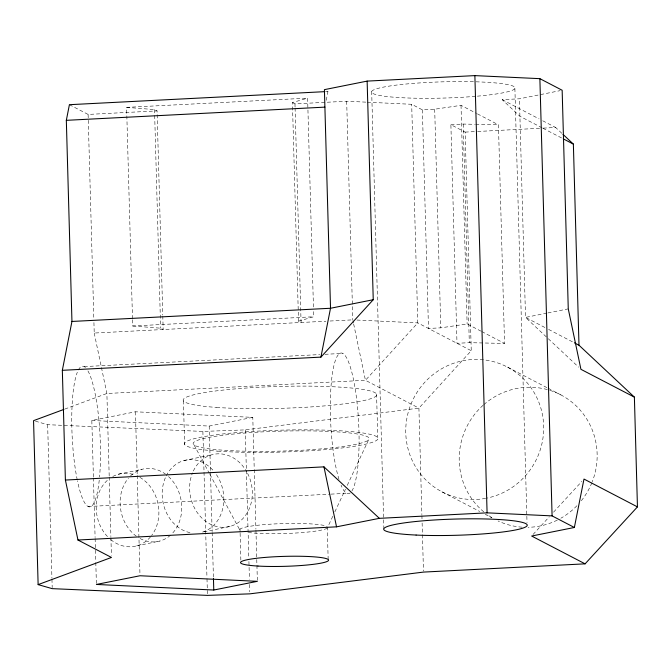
<?xml version="1.0" encoding="UTF-8"?>
<svg xmlns="http://www.w3.org/2000/svg" width="671" height="671" viewBox="0 0 671 671"><rect width="100%" height="100%" fill="white"/><g stroke="black" fill="none" stroke-linecap="round" stroke-linejoin="round"><path stroke-width="0.5" stroke-dasharray="3.35 2.52" d="M326.24 100.298L327.968 91.499L326.19 90.577M328.169 559.471L327.305 527.985L333.068 515.68M334.846 511.889L345.481 489.176M347.251 485.393L368.522 439.958A88.044 9.964 -1.6 0 0 247.154 432.854A88.044 9.964 -1.6 0 0 227.955 450.518A88.044 9.964 -1.6 0 0 368.522 439.958M477.45 113.885L498.444 124.806L504.55 343.426L469.306 342.68L456.993 343.3L450.887 124.689L465.146 132.103L471.252 350.723L418.914 408.127L245.242 429.893L202.877 431.428L47.641 424.693L35.563 421.229M533.051 534.485L549.323 516.779M553.567 512.158L581.866 481.367M64.835 409.067L106.882 393.491L365.452 380.306L418.914 408.127L421.883 514.649M295.089 108.065L301.078 322.491L298.528 321.166L292.422 102.554L307.612 98.142L313.516 309.432M298.528 321.166L313.718 316.754L313.55 310.48M118.448 474.212L141.967 469.314M184.022 460.541L211.885 454.737M136.649 545.867L159.899 541.019M230.078 526.391L201.963 532.254A36.989 30.564 78.8 0 0 214.695 472.258M542.034 127.792L519.916 116.284L502.185 99.669L519.421 98.796L560.117 90.66M546.899 313.139L525.527 317.408L519.421 98.796M547.913 312.938L568.262 308.87M93.403 476.88L91.826 420.482L135.433 411.793L252.791 417.37L254.217 468.543M91.826 420.482L209.193 426.068L252.791 417.37M367.322 102.21L411.684 104.29L422.378 109.851L434.691 109.222L461.019 105.339L476.536 113.407M422.378 109.851L428.484 328.463L440.797 327.842L467.125 323.95L480.813 331.071M325.88 91.608L327.968 91.499M132.497 318.666L126.601 107.368L307.612 98.142M69.407 104.693L88.111 114.422L157.064 110.908L162.759 314.884M292.422 102.554L294.972 103.879L346.681 101.237L366.291 102.16M450.887 124.689L463.2 124.06L474.598 124.303M465.146 132.103L476.586 131.524M477.626 131.474L542.126 128.178M543.166 128.127L555.647 127.49L562.29 133.722M132.531 319.715L132.707 325.989L313.718 316.754M93.932 322.583L94.217 333.042L325.896 321.224M330.031 321.015L352.787 319.857L353.432 322.927M84.185 366.592L319.723 354.582M324.957 354.313L342.747 353.407M88.094 506.513L329.906 494.175M330.954 494.124L346.655 493.328M475.638 124.328L498.444 124.806M356.913 320.05L417.798 322.902L471.252 350.723M126.601 107.368L154.523 109.583L157.064 110.908M132.707 325.989L160.629 328.203L163.17 329.528L162.793 315.924M502.185 99.669L539.056 118.859M542.738 120.78L555.647 127.49M542.956 128.27L562.315 138.343M544.886 327.482L525.527 317.408L547.536 338.033M548.576 329.402L573.462 342.353M481.728 331.549L504.55 343.426M507.502 367.121L547.133 387.746M548.056 388.224L560.956 394.942M441.929 491.809L479.723 511.47M485.25 514.347L491.7 517.71M548.299 338.738L578.654 367.18M194.003 444.865L209.352 473.39M209.847 474.305L240.05 530.434A44.026 4.982 -1.6 0 1 276.293 523.85A44.026 4.982 -1.6 0 1 326.777 526.374M353.651 323.95L365.452 380.306L417.798 322.902L411.684 104.29M94.217 333.042L106.882 393.491L109.188 475.991M514.892 88.446L526.81 515.219M526.844 516.259L527.02 522.541M463.2 124.06L469.306 342.68M461.019 105.339L467.125 323.95M434.691 109.222L440.797 327.842M421.916 515.689L422 518.826M422.118 523.003L423.46 571.038M371.675 91.457L383.887 528.681M376.557 393.952L377.781 437.677M346.681 101.237L352.787 319.857M294.972 103.879L295.055 107.016M254.25 469.591L255.911 529.117M255.945 530.157L257.337 580.289M245.242 429.893L246.358 469.574M246.383 470.623L248.807 557.299M248.924 561.476L249.419 579.232M249.562 584.458L249.771 591.763M240 529.134L240.084 532.212M240.109 533.235L240.914 561.929M209.193 426.068L210.442 470.975M210.476 472.015L212.137 531.541M212.17 532.589L213.42 577.496M202.877 431.428L203.992 471.109M204.018 472.158L206.962 577.639M206.995 578.679L207.431 594.347M183.418 400.83L184.642 444.554M154.523 109.583L160.629 328.203M135.433 411.793L137.178 474.447M137.211 475.496L139.979 574.712M109.214 477.039L110.883 536.565M110.908 537.605L111.403 555.362M88.111 114.422L93.814 318.398M93.437 477.92L95.097 537.454M95.123 538.494L95.768 561.468M95.794 562.516L96.381 583.401M47.641 424.693L51.935 578.209M51.961 579.258L52.195 587.611M483.875 404.596A70.438 68.576 -62.5 0 1 568.597 399.639A70.438 68.576 -62.5 0 1 592.258 481.77M591.881 482.726A70.438 68.576 -62.5 0 1 580.969 501.178M576.926 505.741A70.438 68.576 -62.5 0 1 560.881 518.213M557.282 520.126A70.438 68.576 -62.5 0 1 528.136 527.314M522.113 527.18A70.438 68.576 -62.5 0 1 498.05 520.948M491.935 517.677A70.438 68.576 -62.5 0 1 486.936 514.338M483.783 511.864A70.438 68.576 -62.5 0 1 483.103 405.276M485.653 498.36A70.438 68.576 -62.5 0 1 410.149 406.265A70.438 68.576 -62.5 0 1 527.8 383.569A70.438 68.576 -62.5 0 1 486.651 498.167M99.233 480.201A70.438 13.957 87.1 0 1 77.433 480.772M77.249 479.882A70.438 13.957 87.1 0 1 77.316 372.262M78.339 370.023A70.438 13.957 87.1 0 1 86.056 368.161M87.935 370.904A70.438 13.957 87.1 0 1 99.543 477.031M350.279 492.858A70.438 13.957 87.1 0 1 341.053 485.158M339.006 479.404A70.438 13.957 87.1 0 1 332.984 370.023A70.438 13.957 87.1 0 1 355.328 389.725A70.438 13.957 87.1 0 1 351.965 490.837M327.305 527.985A44.026 4.982 -1.6 0 1 295.24 533.051A44.026 4.982 -1.6 0 1 248.866 532.573M150.43 536.976A36.98 31.076 78.2 0 1 110.43 539.35M107.486 536.565A36.98 31.076 78.2 0 1 108.744 479.169M112.77 476.502A36.98 31.076 78.2 0 1 134.67 474.917M139.87 477.333A36.98 31.076 78.2 0 1 151.629 535.483M170.509 535.198A36.989 30.564 78.8 0 1 139.669 538.31M136.414 536.246A36.989 30.564 78.8 0 1 128.421 478.163M130.585 475.848A36.989 30.564 78.8 0 1 165.452 474.087M168.513 476.578A36.989 30.564 78.8 0 1 171.281 534.485M189.985 532.623A36.989 30.564 78.8 0 1 165.796 476.771M166.223 475.882A36.989 30.564 78.8 0 1 214.057 471.461M247.599 473.374A36.98 31.076 78.2 0 1 222.915 527.314A36.98 31.076 78.2 0 1 192.527 472.854M193.34 471.025A36.98 31.076 78.2 0 1 246.601 471.528M475.487 96.322A71.755 8.119 -1.6 0 1 371.65 91.499A71.755 8.119 -1.6 0 1 481.988 82.038A71.755 8.119 -1.6 0 1 476.595 96.23M216.557 407.423A96.85 10.962 -1.6 0 0 375.047 396.846A96.85 10.962 -1.6 0 0 248.371 387.897A96.85 10.962 -1.6 0 0 216.557 407.423M217.773 451.147A96.85 10.962 -1.6 0 0 376.263 440.57A96.85 10.962 -1.6 0 0 249.595 431.621A96.85 10.962 -1.6 0 0 217.773 451.147"/><path stroke-width="1.01" d="M63.862 409.427L33.55 420.658L38.13 584.617L111.461 557.45L77.962 540.021L65.397 480.05L62.336 370.308L71.948 321.451L66.328 120.327L69.407 104.693L324.831 91.659M62.336 370.308L320.906 357.123L330.518 308.266L324.412 89.646L367.138 81.107L474.875 75.613L539.878 78.658L562.155 90.249L568.262 308.87L580.927 369.318L634.389 397.131L637.45 506.882L585.095 563.841L423.493 572.086L249.822 593.852L207.456 595.387L52.221 588.652L38.13 584.617M585.095 563.841L531.642 536.028L574.368 527.481L583.988 479.06L637.45 506.882M320.906 357.123L373.244 299.719L367.138 81.107M373.244 299.719L330.518 308.266L71.948 321.451M213.772 590.027L257.37 581.329L140.013 575.752L96.406 584.449L213.772 590.027L213.453 578.536M77.962 540.021L336.532 526.836L379.35 518.339L487.087 512.845L552.09 515.89L574.368 527.481M66.328 120.327L324.898 107.134M65.397 480.05L323.967 466.865L379.35 518.339M563.229 138.83L573.37 144.106L578.989 345.23L634.389 397.131M574.384 342.831L578.989 345.23M563.028 134.41L573.37 144.106M323.967 466.865L336.532 526.836M539.878 78.658L552.09 515.89M474.875 75.613L487.087 512.845M257.941 566.056A44.026 4.982 -1.6 0 0 328.228 560.771A44.026 4.982 -1.6 0 0 267.544 557.224A44.026 4.982 -1.6 0 0 257.941 566.056M416.095 535.055A71.755 8.119 -1.6 0 0 527.104 525.678A71.755 8.119 -1.6 0 0 423.284 520.805A71.755 8.119 -1.6 0 0 416.095 535.055"/></g></svg>
